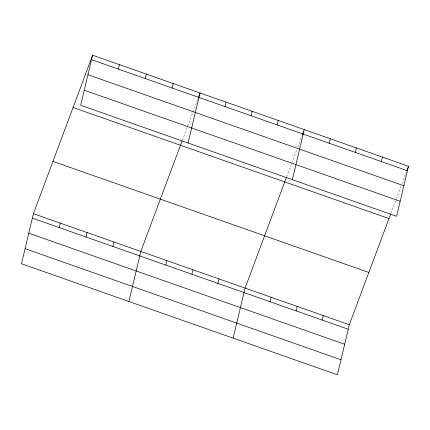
<?xml version="1.0" encoding="UTF-8"?>
<svg xmlns="http://www.w3.org/2000/svg" width="430" height="430" viewBox="0 0 430 430"><rect width="100%" height="100%" fill="white"/><g stroke="black" fill="none" stroke-linecap="round" stroke-linejoin="round"><path stroke-width="0.32" stroke-dasharray="2.15 1.61" d="M182.341 140.282L197.918 98.567M286.584 176.929L296.813 149.538M297.743 147.049L302.161 135.219M390.832 213.581L396.18 199.262M396.412 198.638L401.061 186.185M401.991 183.696L406.409 171.866"/><path stroke-width="0.64" d="M92.606 55.207L80.679 105.259L396.578 216.311L408.5 166.26L92.606 55.207L33.422 213.689L21.5 263.74L337.394 374.793L349.321 324.741L390.596 214.204M59.211 227.599L60.275 223.127M118.39 69.122L119.454 64.645M86.059 237.043L87.129 232.565M145.238 78.561L146.307 74.089M112.913 246.481L113.977 242.004M172.091 87.999L173.156 83.528M128.903 301.494L140.83 251.442L182.105 140.906M188.082 143.018L200.009 92.966L198.38 97.325M165.824 265.084L166.888 260.607M225.003 106.602L226.072 102.13M191.887 274.243L192.952 269.771M251.066 115.767L252.13 111.289M217.946 283.408L219.015 278.93M277.124 124.926L278.194 120.454M233.151 338.147L245.073 288.095L286.353 177.552M292.33 179.665L304.252 129.613L302.392 134.595M270.067 301.731L271.137 297.254M329.251 143.249L330.315 138.777M296.13 310.895L297.2 306.418M355.309 152.413L356.379 147.936M322.194 320.054L323.258 315.577M381.372 161.578L382.437 157.1M406.871 170.619L408.5 166.26M91.536 59.684L407.436 170.737M87.956 74.723L403.851 185.776M84.264 90.219L400.158 201.272M73.073 107.505L388.973 218.558M52.954 161.39L368.849 272.443M33.422 213.689L349.321 324.741M32.358 218.16L348.252 329.219M28.772 233.2L344.672 344.258M25.085 248.696L340.979 359.754"/></g></svg>
